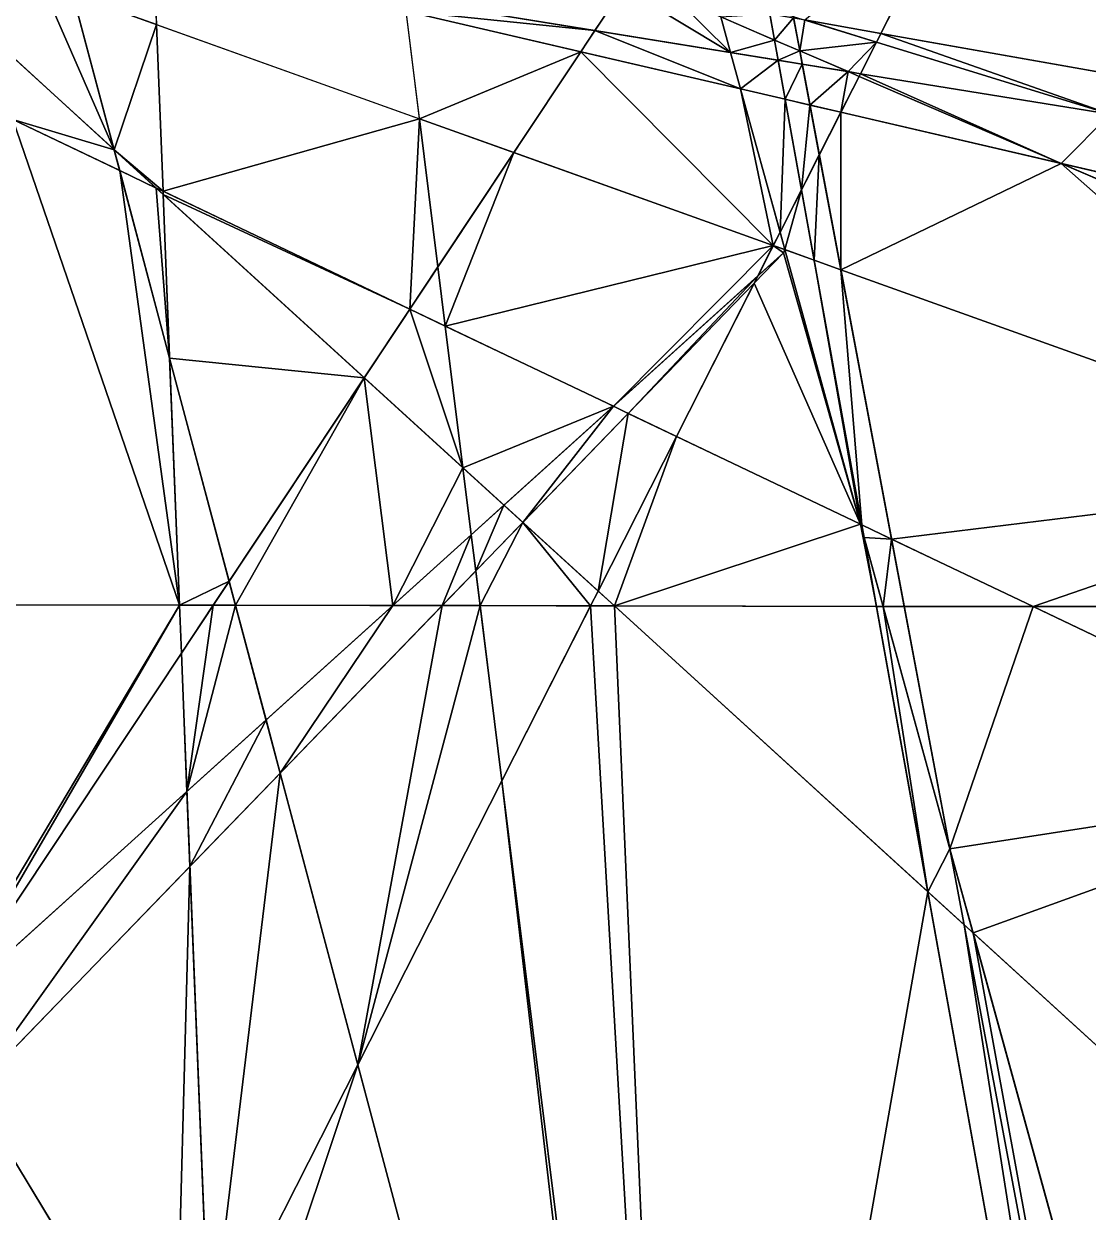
# Model space of a CAD drawing. Header units: metres. Extents: x -225 to 770, y -544 to 564.
# Drawn here: x 162.9 to 259.4, y 186.1 to 294 of the extents above; entities that cross this region are included whole.
import ezdxf

# ---------------------------------------------------------------- set-up
doc = ezdxf.new("R2010")
doc.units = ezdxf.units.M

msp = doc.modelspace()

# ---------------------------------------------------------------- linework, layer by layer
for p, q in [((293.37103, -475.85074, -728.49304), (164.16443, 563.9141, -1116.1304)), ((164.16443, 563.9141, -1116.1304), (201.89743, -384.79602, -724.80273)), ((372.69696, -495.5942, -757.22614), (185.59381, 545.01654, -1118.0442)), ((185.59381, 545.01654, -1118.0442), (388.77362, -535.27014, -747.6679)), ((388.77362, -535.27014, -747.6679), (119.34433, 476.88977, -1057.5647)), ((324.84503, 459.20618, -1146.4285), (-43.431335, -267.1413, -660.34216)), ((-35.793427, -83.73827, -743.004), (324.84503, 459.20618, -1146.4285)), ((31.867126, 409.53918, -987.4531), (618.36743, -125.45459, -1032.1637)), ((32.099304, 405.39948, -985.7773), (504.43823, -374.8846, -871.1271)), ((730.02356, 77.34354, -1172.0273), (26.97879, 380.48132, -972.6294)), ((422.08154, -417.31705, -814.1633), (210.2619, 352.16968, -1046.4789)), ((68.878204, 345.26355, -977.11786), (710.635, 147.01282, -1192.9624)), ((769.61304, 199.51599, -1243.2913), (115.37268, 315.28015, -986.0206)), ((115.37268, 315.28015, -986.0206), (690.77, 108.9689, -1167.2322)), ((730.46954, 171.07516, -1212.6499), (183.12543, 298.50217, -1010.5984)), ((183.12543, 298.50217, -1010.5984), (761.18066, 204.59119, -1241.5203)), ((161.86716, 285.2968, -994.92346), (659.99774, 47.489594, -1126.2766)), ((231.80133, 273.2059, -1022.5463), (-218.76485, -133.61426, -635.58966)), ((-88.56946, -57.974243, -729.33264), (231.80133, 273.2059, -1022.5463)), ((11.959442, 241.52097, -905.66345), (605.17456, 240.48572, -1183.7474))]:
    msp.add_line(p, q)
for points in [[(174.90228, 293.93555, -1004.7685), (167.32184, 296.65363, -1002.38116), (174.46924, 304.82336, -1009.2595), (174.46935, 304.82346, -1009.2594)], [(246.594, 304.87256, -1043.1453), (240.63318, 293.11603, -1035.2776), (233.73175, 294.3372, -1032.5637), (233.73186, 294.33728, -1032.5636)], [(240.63318, 293.11603, -1035.2776), (246.594, 304.87256, -1043.1453), (284.77448, 285.30548, -1052.6355), (284.77457, 285.30557, -1052.6354)], [(255.49072, 303.08035, -1046.5498), (284.77448, 285.30548, -1052.6355), (246.594, 304.87256, -1043.1453), (246.5941, 304.87265, -1043.1451)], [(284.77448, 285.30548, -1052.6355), (255.49072, 303.08035, -1046.5498), (282.33466, 294.04248, -1055.257), (282.33475, 294.04257, -1055.2568)], [(164.47736, 297.67343, -1001.48535), (160.14972, 292.5224, -997.2324), (156.42331, 300.5613, -998.94885), (156.42342, 300.5614, -998.9487)], [(160.14972, 292.5224, -997.2324), (164.47736, 297.67343, -1001.48535), (171.07413, 282.55737, -998.0653), (171.07423, 282.55746, -998.0652)], [(167.32184, 296.65363, -1002.38116), (171.07413, 282.55737, -998.0653), (164.47736, 297.67343, -1001.48535), (164.47746, 297.67352, -1001.4852)], [(167.32184, 296.65363, -1002.38116), (174.90228, 293.93555, -1004.7685), (171.07413, 282.55737, -998.0653), (171.07423, 282.55746, -998.0652)], [(214.69446, 293.3735, -1023.2096), (197.43478, 296.1775, -1016.3147), (217.26941, 297.25012, -1026.0901), (217.26952, 297.2502, -1026.09)], [(214.69446, 293.3735, -1023.2096), (217.26941, 297.25012, -1026.0901), (226.99713, 291.37476, -1028.1243), (226.99724, 291.37485, -1028.1241)], [(217.26941, 297.25012, -1026.0901), (221.91861, 296.4275, -1027.9183), (226.99713, 291.37476, -1028.1243), (226.99724, 291.37485, -1028.1241)], [(214.69446, 293.3735, -1023.2096), (197.5636, 295.14087, -1015.9283), (197.43478, 296.1775, -1016.3147), (197.43489, 296.17758, -1016.3146)], [(226.10294, 294.6233, -1029.1051), (226.99713, 291.37476, -1028.1243), (221.91861, 296.4275, -1027.9183), (221.91872, 296.42758, -1027.9182)], [(214.69446, 293.3735, -1023.2096), (213.41687, 291.45004, -1021.78046), (197.5636, 295.14087, -1015.9283), (197.5637, 295.14096, -1015.92816)], [(213.41687, 291.45004, -1021.78046), (198.77716, 285.37512, -1012.2875), (197.5636, 295.14087, -1015.9283), (197.5637, 295.14096, -1015.92816)], [(230.56549, 294.89746, -1031.3186), (230.99402, 292.51434, -1030.4923), (226.10294, 294.6233, -1029.1051), (226.10304, 294.62338, -1029.105)], [(226.99713, 291.37476, -1028.1243), (226.10294, 294.6233, -1029.1051), (230.99402, 292.51434, -1030.4923), (230.99413, 292.51443, -1030.4922)], [(230.56549, 294.89746, -1031.3186), (232.70734, 294.51843, -1032.1609), (230.99402, 292.51434, -1030.4923), (230.99413, 292.51443, -1030.4922)], [(233.26874, 291.5335, -1031.1375), (230.99402, 292.51434, -1030.4923), (232.70734, 294.51843, -1032.1609), (232.70744, 294.51852, -1032.1608)], [(232.70734, 294.51843, -1032.1609), (233.73175, 294.3372, -1032.5637), (233.26874, 291.5335, -1031.1375), (233.26884, 291.5336, -1031.1373)], [(175.50479, 278.78616, -998.51965), (171.07413, 282.55737, -998.0653), (174.90228, 293.93555, -1004.7685), (174.90239, 293.93564, -1004.7684)], [(198.77716, 285.37512, -1012.2875), (175.50479, 278.78616, -998.51965), (174.90228, 293.93555, -1004.7685), (174.90239, 293.93564, -1004.7684)], [(214.69446, 293.3735, -1023.2096), (227.9049, 288.0771, -1027.1287), (213.41687, 291.45004, -1021.78046), (213.41698, 291.45013, -1021.78033)], [(214.69446, 293.3735, -1023.2096), (226.99713, 291.37476, -1028.1243), (227.9049, 288.0771, -1027.1287), (227.90501, 288.07718, -1027.1285)], [(240.23389, 292.32852, -1034.7506), (233.26874, 291.5335, -1031.1375), (233.73175, 294.3372, -1032.5637), (233.73186, 294.33728, -1032.5636)], [(240.23389, 292.32852, -1034.7506), (233.73175, 294.3372, -1032.5637), (240.63318, 293.11603, -1035.2776), (240.63329, 293.11612, -1035.2775)], [(171.07413, 282.55737, -998.0653), (161.86716, 285.2968, -994.92346), (160.14972, 292.5224, -997.2324), (160.14983, 292.5225, -997.2323)], [(231.32532, 290.67166, -1029.8534), (226.99713, 291.37476, -1028.1243), (230.99402, 292.51434, -1030.4923), (230.99413, 292.51443, -1030.4922)], [(230.99402, 292.51434, -1030.4923), (233.26874, 291.5335, -1031.1375), (231.32532, 290.67166, -1029.8534), (231.32542, 290.67175, -1029.8533)], [(233.26874, 291.5335, -1031.1375), (240.23389, 292.32852, -1034.7506), (237.65118, 289.64392, -1032.3804), (237.65129, 289.644, -1032.3802)], [(238.77979, 289.46057, -1032.8313), (237.65118, 289.64392, -1032.3804), (240.23389, 292.32852, -1034.7506), (240.234, 292.3286, -1034.7505)], [(261.42914, 285.78094, -1041.8792), (238.77979, 289.46057, -1032.8313), (240.23389, 292.32852, -1034.7506), (240.234, 292.3286, -1034.7505)], [(261.42914, 285.78094, -1041.8792), (240.23389, 292.32852, -1034.7506), (240.63318, 293.11603, -1035.2776), (240.63329, 293.11612, -1035.2775)], [(261.42914, 285.78094, -1041.8792), (240.63318, 293.11603, -1035.2776), (284.77448, 285.30548, -1052.6355), (284.77457, 285.30557, -1052.6354)], [(213.41687, 291.45004, -1021.78046), (207.34195, 282.3042, -1014.98486), (198.77716, 285.37512, -1012.2875), (198.77727, 285.3752, -1012.28735)], [(207.34195, 282.3042, -1014.98486), (213.41687, 291.45004, -1021.78046), (230.87335, 273.86685, -1022.3956), (230.87346, 273.86694, -1022.3955)], [(227.9049, 288.0771, -1027.1287), (230.87335, 273.86685, -1022.3956), (213.41687, 291.45004, -1021.78046), (213.41698, 291.45013, -1021.78033)], [(231.32532, 290.67166, -1029.8534), (227.9049, 288.0771, -1027.1287), (226.99713, 291.37476, -1028.1243), (226.99724, 291.37485, -1028.1241)], [(233.49725, 290.3188, -1030.721), (231.32532, 290.67166, -1029.8534), (233.26874, 291.5335, -1031.1375), (233.26884, 291.5336, -1031.1373)], [(237.65118, 289.64392, -1032.3804), (233.49725, 290.3188, -1030.721), (233.26874, 291.5335, -1031.1375), (233.26884, 291.5336, -1031.1373)], [(231.32532, 290.67166, -1029.8534), (231.96167, 287.13263, -1028.6262), (227.9049, 288.0771, -1027.1287), (227.90501, 288.07718, -1027.1285)], [(231.32532, 290.67166, -1029.8534), (233.49725, 290.3188, -1030.721), (231.96167, 287.13263, -1028.6262), (231.96178, 287.13272, -1028.6261)], [(234.19421, 286.61282, -1029.4504), (231.96167, 287.13263, -1028.6262), (233.49725, 290.3188, -1030.721), (233.49736, 290.31888, -1030.7208)], [(237.65118, 289.64392, -1032.3804), (234.19421, 286.61282, -1029.4504), (233.49725, 290.3188, -1030.721), (233.49736, 290.31888, -1030.7208)], [(237.00421, 285.95865, -1030.4878), (234.19421, 286.61282, -1029.4504), (237.65118, 289.64392, -1032.3804), (237.65129, 289.644, -1032.3802)], [(237.00421, 285.95865, -1030.4878), (237.65118, 289.64392, -1032.3804), (238.65356, 289.21173, -1032.6647), (238.65367, 289.21182, -1032.6646)], [(238.65356, 289.21173, -1032.6647), (256.98822, 281.30618, -1037.8647), (237.00421, 285.95865, -1030.4878), (237.00432, 285.95874, -1030.4877)], [(237.65118, 289.64392, -1032.3804), (238.77979, 289.46057, -1032.8313), (238.65356, 289.21173, -1032.6647), (238.65367, 289.21182, -1032.6646)], [(256.98822, 281.30618, -1037.8647), (238.65356, 289.21173, -1032.6647), (238.77979, 289.46057, -1032.8313), (238.77989, 289.46066, -1032.8312)], [(261.42914, 285.78094, -1041.8792), (256.98822, 281.30618, -1037.8647), (238.77979, 289.46057, -1032.8313), (238.77989, 289.46066, -1032.8312)], [(231.96167, 287.13263, -1028.6262), (231.48474, 275.07263, -1023.2025), (227.9049, 288.0771, -1027.1287), (227.90501, 288.07718, -1027.1285)], [(230.87335, 273.86685, -1022.3956), (227.9049, 288.0771, -1027.1287), (231.48474, 275.07263, -1023.2025), (231.48485, 275.07272, -1023.2024)], [(231.48474, 275.07263, -1023.2025), (231.96167, 287.13263, -1028.6262), (233.43753, 278.92416, -1025.78), (233.43764, 278.92426, -1025.7799)], [(231.96167, 287.13263, -1028.6262), (234.19421, 286.61282, -1029.4504), (233.43753, 278.92416, -1025.78), (233.43764, 278.92426, -1025.7799)], [(235.04431, 282.09317, -1027.9009), (233.43753, 278.92416, -1025.78), (234.19421, 286.61282, -1029.4504), (234.19432, 286.6129, -1029.4503)], [(237.00421, 285.95865, -1030.4878), (235.04431, 282.09317, -1027.9009), (234.19421, 286.61282, -1029.4504), (234.19432, 286.6129, -1029.4503)], [(237.00421, 285.95865, -1030.4878), (237.005, 271.66837, -1024.3267), (235.04431, 282.09317, -1027.9009), (235.04442, 282.09326, -1027.9008)], [(237.005, 271.66837, -1024.3267), (237.00421, 285.95865, -1030.4878), (256.98822, 281.30618, -1037.8647), (256.9883, 281.30627, -1037.8646)], [(131.4281, 241.31247, -961.66736), (161.86716, 285.2968, -994.92346), (176.99841, 241.23294, -983.02954), (176.99852, 241.23305, -983.0294)], [(171.5791, 280.6603, -997.48444), (176.99841, 241.23294, -983.02954), (161.86716, 285.2968, -994.92346), (161.86726, 285.2969, -994.92334)], [(161.86716, 285.2968, -994.92346), (171.07413, 282.55737, -998.0653), (171.5791, 280.6603, -997.48444), (171.57921, 280.6604, -997.4843)], [(198.77716, 285.37512, -1012.2875), (197.90274, 268.09344, -1004.4258), (175.50479, 278.78616, -998.51965), (175.5049, 278.78625, -998.51953)], [(197.90274, 268.09344, -1004.4258), (198.77716, 285.37512, -1012.2875), (200.44843, 271.92593, -1007.27344), (200.44853, 271.92603, -1007.2733)], [(207.34195, 282.3042, -1014.98486), (200.44843, 271.92593, -1007.27344), (198.77716, 285.37512, -1012.2875), (198.77727, 285.3752, -1012.28735)], [(261.42914, 285.78094, -1041.8792), (287.0091, 274.31705, -1048.9469), (256.98822, 281.30618, -1037.8647), (256.9883, 281.30627, -1037.8646)], [(174.88293, 279.08307, -998.35565), (171.5791, 280.6603, -997.48444), (171.07413, 282.55737, -998.0653), (171.07423, 282.55746, -998.0652)], [(171.07413, 282.55737, -998.0653), (175.50479, 278.78616, -998.51965), (174.88293, 279.08307, -998.35565), (174.88304, 279.08316, -998.3555)], [(200.44843, 271.92593, -1007.27344), (207.34195, 282.3042, -1014.98486), (201.11523, 266.55978, -1005.2729), (201.11534, 266.55988, -1005.27277)], [(230.87335, 273.86685, -1022.3956), (201.11523, 266.55978, -1005.2729), (207.34195, 282.3042, -1014.98486), (207.34206, 282.3043, -1014.98474)], [(233.43753, 278.92416, -1025.78), (235.04431, 282.09317, -1027.9009), (234.58624, 272.53564, -1023.56494), (234.58635, 272.53574, -1023.5648)], [(237.005, 271.66837, -1024.3267), (234.58624, 272.53564, -1023.56494), (235.04431, 282.09317, -1027.9009), (235.04442, 282.09326, -1027.9008)], [(174.88293, 279.08307, -998.35565), (176.10675, 263.65143, -992.27673), (171.5791, 280.6603, -997.48444), (171.57921, 280.6604, -997.4843)], [(176.99841, 241.23294, -983.02954), (171.5791, 280.6603, -997.48444), (176.10675, 263.65143, -992.27673), (176.10686, 263.65152, -992.2766)], [(256.98822, 281.30618, -1037.8647), (289.02612, 253.01593, -1040.7098), (237.005, 271.66837, -1024.3267), (237.00511, 271.66846, -1024.3265)], [(287.0091, 274.31705, -1048.9469), (287.597, 268.1084, -1046.546), (256.98822, 281.30618, -1037.8647), (256.9883, 281.30627, -1037.8646)], [(289.02612, 253.01593, -1040.7098), (256.98822, 281.30618, -1037.8647), (287.597, 268.1084, -1046.546), (287.59708, 268.1085, -1046.5459)], [(175.50479, 278.78616, -998.51965), (175.51596, 278.50568, -998.40393), (174.88293, 279.08307, -998.35565), (174.88304, 279.08316, -998.3555)], [(176.10675, 263.65143, -992.27673), (174.88293, 279.08307, -998.35565), (175.51596, 278.50568, -998.40393), (175.51607, 278.50577, -998.4038)], [(175.51596, 278.50568, -998.40393), (175.50479, 278.78616, -998.51965), (197.90274, 268.09344, -1004.4258), (197.90285, 268.09354, -1004.42566)], [(193.76306, 261.86102, -999.7949), (176.10675, 263.65143, -992.27673), (175.51596, 278.50568, -998.40393), (175.51607, 278.50577, -998.4038)], [(193.76306, 261.86102, -999.7949), (175.51596, 278.50568, -998.40393), (197.90274, 268.09344, -1004.4258), (197.90285, 268.09354, -1004.42566)], [(231.91992, 273.49167, -1022.7252), (231.48474, 275.07263, -1023.2025), (233.43753, 278.92416, -1025.78), (233.43764, 278.92426, -1025.7799)], [(231.91992, 273.49167, -1022.7252), (233.43753, 278.92416, -1025.78), (234.58624, 272.53564, -1023.56494), (234.58635, 272.53574, -1023.5648)], [(231.91992, 273.49167, -1022.7252), (230.87335, 273.86685, -1022.3956), (231.48474, 275.07263, -1023.2025), (231.48485, 275.07272, -1023.2024)], [(201.11523, 266.55978, -1005.2729), (230.87335, 273.86685, -1022.3956), (216.37317, 259.27563, -1009.29626), (216.37328, 259.27573, -1009.29614)], [(229.47177, 271.1025, -1020.54565), (216.37317, 259.27563, -1009.29626), (230.87335, 273.86685, -1022.3956), (230.87346, 273.86694, -1022.3955)], [(231.80133, 273.2059, -1022.5463), (238.77747, 248.5799, -1015.2041), (229.14703, 270.46204, -1020.11707), (229.14714, 270.46213, -1020.11694)], [(231.80133, 273.2059, -1022.5463), (229.14703, 270.46204, -1020.11707), (229.47177, 271.1025, -1020.54565), (229.47188, 271.1026, -1020.54553)], [(231.80133, 273.2059, -1022.5463), (229.47177, 271.1025, -1020.54565), (230.87335, 273.86685, -1022.3956), (230.87346, 273.86694, -1022.3955)], [(231.91992, 273.49167, -1022.7252), (231.80133, 273.2059, -1022.5463), (230.87335, 273.86685, -1022.3956), (230.87346, 273.86694, -1022.3955)], [(231.91992, 273.49167, -1022.7252), (238.77747, 248.5799, -1015.2041), (231.80133, 273.2059, -1022.5463), (231.80144, 273.206, -1022.5462)], [(231.91992, 273.49167, -1022.7252), (234.58624, 272.53564, -1023.56494), (238.77747, 248.5799, -1015.2041), (238.77757, 248.58, -1015.204)], [(201.11523, 266.55978, -1005.2729), (197.90274, 268.09344, -1004.4258), (200.44843, 271.92593, -1007.27344), (200.44853, 271.92603, -1007.2733)], [(234.58624, 272.53564, -1023.56494), (237.005, 271.66837, -1024.3267), (238.90436, 248.51929, -1015.23755), (238.90446, 248.5194, -1015.2374)], [(238.77747, 248.5799, -1015.2041), (234.58624, 272.53564, -1023.56494), (238.90436, 248.51929, -1015.23755), (238.90446, 248.5194, -1015.2374)], [(216.37317, 259.27563, -1009.29626), (229.47177, 271.1025, -1020.54565), (217.70892, 258.63797, -1009.64856), (217.70903, 258.63806, -1009.64844)], [(229.14703, 270.46204, -1020.11707), (217.70892, 258.63797, -1009.64856), (229.47177, 271.1025, -1020.54565), (229.47188, 271.1026, -1020.54553)], [(241.60101, 247.23187, -1015.94867), (238.90436, 248.51929, -1015.23755), (237.005, 271.66837, -1024.3267), (237.00511, 271.66846, -1024.3265)], [(241.60101, 247.23187, -1015.94867), (237.005, 271.66837, -1024.3267), (289.02612, 253.01593, -1040.7098), (289.0262, 253.01604, -1040.7097)], [(217.70892, 258.63797, -1009.64856), (229.14703, 270.46204, -1020.11707), (222.09119, 256.54587, -1010.8041), (222.0913, 256.54596, -1010.80396)], [(238.77747, 248.5799, -1015.2041), (222.09119, 256.54587, -1010.8041), (229.14703, 270.46204, -1020.11707), (229.14714, 270.46213, -1020.11694)], [(193.76306, 261.86102, -999.7949), (197.90274, 268.09344, -1004.4258), (202.71371, 253.69641, -1000.4773), (202.71382, 253.69652, -1000.4772)], [(197.90274, 268.09344, -1004.4258), (201.11523, 266.55978, -1005.2729), (202.71371, 253.69641, -1000.4773), (202.71382, 253.69652, -1000.4772)], [(216.37317, 259.27563, -1009.29626), (202.71371, 253.69641, -1000.4773), (201.11523, 266.55978, -1005.2729), (201.11534, 266.55988, -1005.27277)], [(193.76306, 261.86102, -999.7949), (181.49841, 243.3966, -986.07526), (176.10675, 263.65143, -992.27673), (176.10686, 263.65152, -992.2766)], [(181.49841, 243.3966, -986.07526), (176.99841, 241.23294, -983.02954), (176.10675, 263.65143, -992.27673), (176.10686, 263.65152, -992.2766)], [(193.76306, 261.86102, -999.7949), (182.07672, 241.22409, -985.41016), (181.49841, 243.3966, -986.07526), (181.49852, 243.39671, -986.07513)], [(182.07672, 241.22409, -985.41016), (193.76306, 261.86102, -999.7949), (196.3529, 241.19922, -992.1024), (196.35301, 241.19933, -992.1023)], [(202.71371, 253.69641, -1000.4773), (196.3529, 241.19922, -992.1024), (193.76306, 261.86102, -999.7949), (193.76317, 261.8611, -999.7948)], [(202.71371, 253.69641, -1000.4773), (216.37317, 259.27563, -1009.29626), (206.43475, 250.30219, -1000.761), (206.43486, 250.30229, -1000.76086)], [(208.1402, 248.7464, -1000.8909), (206.43475, 250.30219, -1000.761), (216.37317, 259.27563, -1009.29626), (216.37328, 259.27573, -1009.29614)], [(208.1402, 248.7464, -1000.8909), (216.37317, 259.27563, -1009.29626), (217.70892, 258.63797, -1009.64856), (217.70903, 258.63806, -1009.64844)], [(214.9754, 242.51154, -1001.412), (208.1402, 248.7464, -1000.8909), (217.70892, 258.63797, -1009.64856), (217.70903, 258.63806, -1009.64844)], [(214.9754, 242.51154, -1001.412), (217.70892, 258.63797, -1009.64856), (222.09119, 256.54587, -1010.8041), (222.0913, 256.54596, -1010.80396)], [(214.9754, 242.51154, -1001.412), (222.09119, 256.54587, -1010.8041), (216.45258, 241.16412, -1001.52466), (216.45268, 241.16423, -1001.52454)], [(222.09119, 256.54587, -1010.8041), (238.77747, 248.5799, -1015.2041), (216.45258, 241.16412, -1001.52466), (216.45268, 241.16423, -1001.52454)], [(196.3529, 241.19922, -992.1024), (202.71371, 253.69641, -1000.4773), (203.46832, 247.62375, -998.2133), (203.46843, 247.62386, -998.2132)], [(206.43475, 250.30219, -1000.761), (203.46832, 247.62375, -998.2133), (202.71371, 253.69641, -1000.4773), (202.71382, 253.69652, -1000.4772)], [(289.02612, 253.01593, -1040.7098), (254.45007, 241.09778, -1019.3369), (241.60101, 247.23187, -1015.94867), (241.60112, 247.23198, -1015.94855)], [(254.45007, 241.09778, -1019.3369), (289.02612, 253.01593, -1040.7098), (281.66882, 241.19244, -1032.1576), (281.6689, 241.19255, -1032.1575)], [(203.46832, 247.62375, -998.2133), (206.43475, 250.30219, -1000.761), (203.87653, 244.33887, -996.98865), (203.87663, 244.33897, -996.9885)], [(208.1402, 248.7464, -1000.8909), (203.87653, 244.33887, -996.98865), (206.43475, 250.30219, -1000.761), (206.43486, 250.30229, -1000.76086)], [(203.87653, 244.33887, -996.98865), (208.1402, 248.7464, -1000.8909), (204.2684, 241.18536, -995.813), (204.26851, 241.18547, -995.81287)], [(214.29413, 241.16791, -1000.5128), (204.2684, 241.18536, -995.813), (208.1402, 248.7464, -1000.8909), (208.1403, 248.7465, -1000.8908)], [(214.9754, 242.51154, -1001.412), (214.29413, 241.16791, -1000.5128), (208.1402, 248.7464, -1000.8909), (208.1403, 248.7465, -1000.8908)], [(240.23431, 241.12256, -1012.67285), (216.45258, 241.16412, -1001.52466), (238.77747, 248.5799, -1015.2041), (238.77757, 248.58, -1015.204)], [(238.77747, 248.5799, -1015.2041), (238.90436, 248.51929, -1015.23755), (239.112, 247.36472, -1014.8373), (239.1121, 247.36482, -1014.83716)], [(238.77747, 248.5799, -1015.2041), (239.112, 247.36472, -1014.8373), (240.23431, 241.12256, -1012.67285), (240.23442, 241.12267, -1012.6727)], [(238.90436, 248.51929, -1015.23755), (241.60101, 247.23187, -1015.94867), (239.112, 247.36472, -1014.8373), (239.1121, 247.36482, -1014.83716)], [(200.83173, 241.19138, -994.20197), (196.3529, 241.19922, -992.1024), (203.46832, 247.62375, -998.2133), (203.46843, 247.62386, -998.2132)], [(200.83173, 241.19138, -994.20197), (203.46832, 247.62375, -998.2133), (203.87653, 244.33887, -996.98865), (203.87663, 244.33897, -996.9885)], [(239.112, 247.36472, -1014.8373), (240.83057, 241.12152, -1012.9524), (240.23431, 241.12256, -1012.67285), (240.23442, 241.12267, -1012.6727)], [(240.83057, 241.12152, -1012.9524), (239.112, 247.36472, -1014.8373), (241.60101, 247.23187, -1015.94867), (241.60112, 247.23198, -1015.94855)], [(241.60101, 247.23187, -1015.94867), (242.75085, 241.11823, -1013.85254), (240.83057, 241.12152, -1012.9524), (240.83067, 241.12163, -1012.9523)], [(242.75085, 241.11823, -1013.85254), (241.60101, 247.23187, -1015.94867), (254.45007, 241.09778, -1019.3369), (254.45018, 241.09789, -1019.3368)], [(200.83173, 241.19138, -994.20197), (203.87653, 244.33887, -996.98865), (204.2684, 241.18536, -995.813), (204.26851, 241.18547, -995.81287)], [(181.49841, 243.3966, -986.07526), (180.05774, 241.2276, -984.4636), (176.99841, 241.23294, -983.02954), (176.99852, 241.23305, -983.0294)], [(180.05774, 241.2276, -984.4636), (181.49841, 243.3966, -986.07526), (182.07672, 241.22409, -985.41016), (182.07683, 241.2242, -985.41003)], [(214.9754, 242.51154, -1001.412), (216.45258, 241.16412, -1001.52466), (214.29413, 241.16791, -1000.5128), (214.29424, 241.16801, -1000.5127)], [(154.41736, 203.3352, -956.08716), (131.4281, 241.31247, -961.66736), (176.99841, 241.23294, -983.02954), (176.99852, 241.23305, -983.0294)], [(176.99841, 241.23294, -983.02954), (155.59467, 204.3982, -957.09827), (154.41736, 203.3352, -956.08716), (154.41747, 203.33531, -956.08704)], [(155.59467, 204.3982, -957.09827), (176.99841, 241.23294, -983.02954), (177.17145, 236.88226, -981.235), (177.17155, 236.88237, -981.23486)], [(180.05774, 241.2276, -984.4636), (177.17145, 236.88226, -981.235), (176.99841, 241.23294, -983.02954), (176.99852, 241.23305, -983.0294)], [(177.17145, 236.88226, -981.235), (180.05774, 241.2276, -984.4636), (177.67065, 224.33084, -976.0576), (177.67076, 224.33095, -976.0575)], [(182.07672, 241.22409, -985.41016), (177.67065, 224.33084, -976.0576), (180.05774, 241.2276, -984.4636), (180.05785, 241.2277, -984.4635)], [(177.67065, 224.33084, -976.0576), (182.07672, 241.22409, -985.41016), (184.84845, 230.81177, -982.2221), (184.84856, 230.81187, -982.222)], [(196.3529, 241.19922, -992.1024), (184.84845, 230.81177, -982.2221), (182.07672, 241.22409, -985.41016), (182.07683, 241.2242, -985.41003)], [(184.84845, 230.81177, -982.2221), (196.3529, 241.19922, -992.1024), (186.1308, 225.99445, -980.7472), (186.1309, 225.99455, -980.7471)], [(200.83173, 241.19138, -994.20197), (186.1308, 225.99445, -980.7472), (196.3529, 241.19922, -992.1024), (196.35301, 241.19933, -992.1023)], [(186.1308, 225.99445, -980.7472), (200.83173, 241.19138, -994.20197), (193.17792, 199.52048, -972.64154), (193.17802, 199.52058, -972.6414)], [(204.2684, 241.18536, -995.813), (193.17792, 199.52048, -972.64154), (200.83173, 241.19138, -994.20197), (200.83183, 241.19148, -994.20184)], [(193.17792, 199.52048, -972.64154), (204.2684, 241.18536, -995.813), (206.24362, 225.28989, -989.88696), (206.24373, 225.29, -989.88684)], [(214.29413, 241.16791, -1000.5128), (206.24362, 225.28989, -989.88696), (204.2684, 241.18536, -995.813), (204.26851, 241.18547, -995.81287)], [(206.24362, 225.28989, -989.88696), (214.29413, 241.16791, -1000.5128), (222.99225, 90.5087, -939.63885), (222.99236, 90.5088, -939.63873)], [(216.45258, 241.16412, -1001.52466), (222.99225, 90.5087, -939.63885), (214.29413, 241.16791, -1000.5128), (214.29424, 241.16801, -1000.5127)], [(240.23431, 241.12256, -1012.67285), (244.89111, 215.22302, -1003.69257), (216.45258, 241.16412, -1001.52466), (216.45268, 241.16423, -1001.52454)], [(222.99225, 90.5087, -939.63885), (216.45258, 241.16412, -1001.52466), (244.89111, 215.22302, -1003.69257), (244.89122, 215.22313, -1003.69244)], [(244.89111, 215.22302, -1003.69257), (240.23431, 241.12256, -1012.67285), (240.83057, 241.12152, -1012.9524), (240.83067, 241.12163, -1012.9523)], [(246.89099, 219.10568, -1006.3056), (240.83057, 241.12152, -1012.9524), (242.75085, 241.11823, -1013.85254), (242.75096, 241.11833, -1013.8524)], [(240.83057, 241.12152, -1012.9524), (246.89099, 219.10568, -1006.3056), (244.89111, 215.22302, -1003.69257), (244.89122, 215.22313, -1003.69244)], [(254.45007, 241.09778, -1019.3369), (246.89099, 219.10568, -1006.3056), (242.75085, 241.11823, -1013.85254), (242.75096, 241.11833, -1013.8524)], [(246.89099, 219.10568, -1006.3056), (254.45007, 241.09778, -1019.3369), (287.3891, 225.37274, -1028.0227), (287.3892, 225.37285, -1028.0226)], [(281.7202, 241.0502, -1032.1204), (254.45007, 241.09778, -1019.3369), (281.66882, 241.19244, -1032.1576), (281.6689, 241.19255, -1032.1575)], [(281.7202, 241.0502, -1032.1204), (287.3891, 225.37274, -1028.0227), (254.45007, 241.09778, -1019.3369), (254.45018, 241.09789, -1019.3368)], [(177.67065, 224.33084, -976.0576), (155.59467, 204.3982, -957.09827), (177.17145, 236.88226, -981.235), (177.17155, 236.88237, -981.23486)], [(184.84845, 230.81177, -982.2221), (177.94122, 217.5285, -973.25183), (177.67065, 224.33084, -976.0576), (177.67076, 224.33095, -976.0575)], [(184.84845, 230.81177, -982.2221), (186.1308, 225.99445, -980.7472), (177.94122, 217.5285, -973.25183), (177.94133, 217.52861, -973.2517)], [(179.71362, 172.96509, -954.8701), (177.94122, 217.5285, -973.25183), (186.1308, 225.99445, -980.7472), (186.1309, 225.99455, -980.7471)], [(193.17792, 199.52048, -972.64154), (179.71362, 172.96509, -954.8701), (186.1308, 225.99445, -980.7472), (186.1309, 225.99455, -980.7471)], [(158.18704, 197.10788, -955.1722), (155.59467, 204.3982, -957.09827), (177.67065, 224.33084, -976.0576), (177.67076, 224.33095, -976.0575)], [(158.18704, 197.10788, -955.1722), (177.67065, 224.33084, -976.0576), (177.94122, 217.5285, -973.25183), (177.94133, 217.52861, -973.2517)], [(193.17792, 199.52048, -972.64154), (206.24362, 225.28989, -989.88696), (221.78793, 92.04187, -939.73444), (221.78804, 92.04197, -939.7343)], [(221.78793, 92.04187, -939.73444), (206.24362, 225.28989, -989.88696), (222.99225, 90.5087, -939.63885), (222.99236, 90.5088, -939.63873)], [(287.3891, 225.37274, -1028.0227), (248.98865, 211.48535, -1004.0049), (246.89099, 219.10568, -1006.3056), (246.8911, 219.10579, -1006.3055)], [(248.98865, 211.48535, -1004.0049), (287.3891, 225.37274, -1028.0227), (297.11572, 167.58481, -1007.6738), (297.1158, 167.58492, -1007.6737)], [(246.89099, 219.10568, -1006.3056), (248.18658, 212.21692, -1003.9438), (244.89111, 215.22302, -1003.69257), (244.89122, 215.22313, -1003.69244)], [(248.18658, 212.21692, -1003.9438), (246.89099, 219.10568, -1006.3056), (248.98865, 211.48535, -1004.0049), (248.98875, 211.48546, -1004.00476)], [(158.18704, 197.10788, -955.1722), (177.94122, 217.5285, -973.25183), (176.56311, 166.75134, -950.7118), (176.56322, 166.75145, -950.7117)], [(177.94122, 217.5285, -973.25183), (179.71362, 172.96509, -954.8701), (176.56311, 166.75134, -950.7118), (176.56322, 166.75145, -950.7117)], [(244.89111, 215.22302, -1003.69257), (267.00262, 92.24548, -961.05176), (222.99225, 90.5087, -939.63885), (222.99236, 90.5088, -939.63873)], [(267.00262, 92.24548, -961.05176), (244.89111, 215.22302, -1003.69257), (248.18658, 212.21692, -1003.9438), (248.18669, 212.21703, -1003.94366)], [(270.7232, 92.392334, -962.86194), (267.00262, 92.24548, -961.05176), (248.18658, 212.21692, -1003.9438), (248.18669, 212.21703, -1003.94366)], [(270.7232, 92.392334, -962.86194), (248.18658, 212.21692, -1003.9438), (248.98865, 211.48535, -1004.0049), (248.98875, 211.48546, -1004.00476)], [(297.11572, 167.58481, -1007.6738), (281.65314, 92.82367, -968.1798), (248.98865, 211.48535, -1004.0049), (248.98875, 211.48546, -1004.00476)], [(270.7232, 92.392334, -962.86194), (248.98865, 211.48535, -1004.0049), (281.65314, 92.82367, -968.1798), (281.65323, 92.82377, -968.1797)], [(193.17792, 199.52048, -972.64154), (180.1997, 160.74387, -949.8291), (179.71362, 172.96509, -954.8701), (179.71373, 172.9652, -954.87)], [(193.17792, 199.52048, -972.64154), (221.78793, 92.04187, -939.73444), (180.1997, 160.74387, -949.8291), (180.19981, 160.74397, -949.829)], [(176.56311, 166.75134, -950.7118), (111.302246, 86.10101, -885.297), (158.18704, 197.10788, -955.1722), (158.18715, 197.10799, -955.17206)]]:
    msp.add_3dface(points)

doc.saveas('drawing.dxf')
